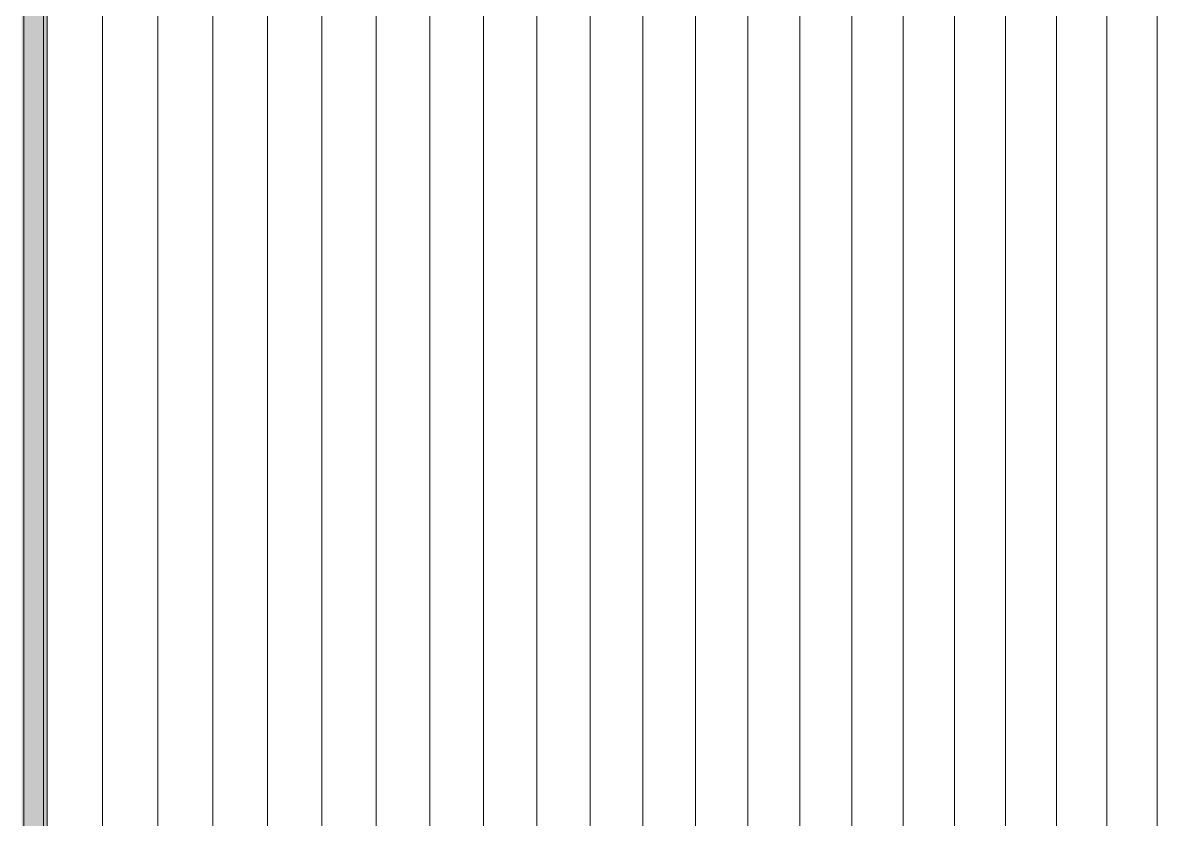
# Model space of a CAD drawing. Header units: inches. Extents: x 31213 to 31218, y -65 to 66.
# Drawn here: x 31217.65579 to 31217.68436, y 66.04011 to 66.06017 of the extents above; entities that cross this region are included whole.
import ezdxf

# ---------------------------------------------------------------- set-up
doc = ezdxf.new("R2010")
doc.units = ezdxf.units.IN
doc.header["$MEASUREMENT"] = 0
for name, color, linetype, lineweight in [('A-GLAZ-CWMG', 51, 'Continuous', 9), ('A-WALL-PATT', 111, 'Continuous', 13), ('L-SITE-WALL', 31, 'Continuous', 13)]:
    doc.layers.add(name, color=color, linetype=linetype, lineweight=lineweight)

# ---------------------------------------------------------------- blocks, each defined once
blk = doc.blocks.new('FP_84-Looking South West')
at = {"layer": 'A-WALL-PATT', "lineweight": 9}
for p, q in [((-31660.182539, 65.970997), (-31660.182539, 66.077013)), ((-31660.181147, 65.97107), (-31660.181147, 66.076819)), ((-31660.179763, 65.971142), (-31660.179763, 66.076627)), ((-31660.178385, 65.971214), (-31660.178385, 66.076435)), ((-31660.177014, 65.971286), (-31660.177014, 66.076245)), ((-31660.17565, 65.971357), (-31660.17565, 66.076056)), ((-31660.174293, 66.014299), (-31660.174293, 66.075867)), ((-31660.172943, 66.014264), (-31660.172943, 66.075679)), ((-31660.171599, 66.014229), (-31660.171599, 66.075493)), ((-31660.170262, 66.014194), (-31660.170262, 66.075307)), ((-31660.168931, 66.014159), (-31660.168931, 66.075122)), ((-31660.167607, 65.971778), (-31660.167607, 66.074938)), ((-31660.166289, 65.971847), (-31660.166289, 66.074755)), ((-31660.164978, 65.971915), (-31660.164978, 66.074573)), ((-31660.163673, 65.971984), (-31660.163673, 66.074392)), ((-31660.162375, 65.972052), (-31660.162375, 66.074211)), ((-31660.161083, 65.972119), (-31660.161083, 66.074032)), ((-31660.159797, 65.972187), (-31660.159797, 66.073853)), ((-31660.158517, 65.972254), (-31660.158517, 66.073675)), ((-31660.157243, 65.97232), (-31660.157243, 66.073498)), ((-31660.155976, 65.972387), (-31660.155976, 66.073322))]:
    blk.add_line(p, q, dxfattribs=at)

msp = doc.modelspace()

# ---------------------------------------------------------------- hatches: boundary and pattern name
at = {"layer": 'A-GLAZ-CWMG', "lineweight": 5}
for points in [[(31217.655763, 65.970926), (31217.655814, 65.970929), (31217.655814, 66.07838), (31217.655763, 66.078378), (31217.655763, 65.971337)], [(31217.655814, 65.970896), (31217.656311, 65.970922), (31217.656311, 66.07831), (31217.655814, 66.07838), (31217.655814, 65.977465)]]:
    msp.add_hatch(color=256, dxfattribs=at).paths.add_polyline_path(points, flags=0)
at = {"layer": 'L-SITE-WALL', "lineweight": 5}
msp.add_hatch(color=256, dxfattribs=at).paths.add_polyline_path([(31217.656402, 65.970924), (31217.656402, 66.077207), (31217.656311, 66.077204), (31217.656311, 65.970925)], flags=0)

# ---------------------------------------------------------------- linework, layer by layer
at = {"layer": 'A-GLAZ-CWMG'}
for p, q in [((31217.655814, 66.07838), (31217.655814, 65.970896)), ((31217.656311, 66.077297), (31217.656311, 65.970922))]:
    msp.add_line(p, q, dxfattribs=at)
at = {"layer": 'L-SITE-WALL'}
msp.add_line((31217.656402, 66.077207), (31217.656402, 65.970924), dxfattribs=at)

# ---------------------------------------------------------------- block references
at = {"layer": 'L-SITE-WALL', "lineweight": 9}
msp.add_blockref('FP_84-Looking South West', (62877.840339, 0), dxfattribs=at)

doc.saveas('drawing.dxf')
